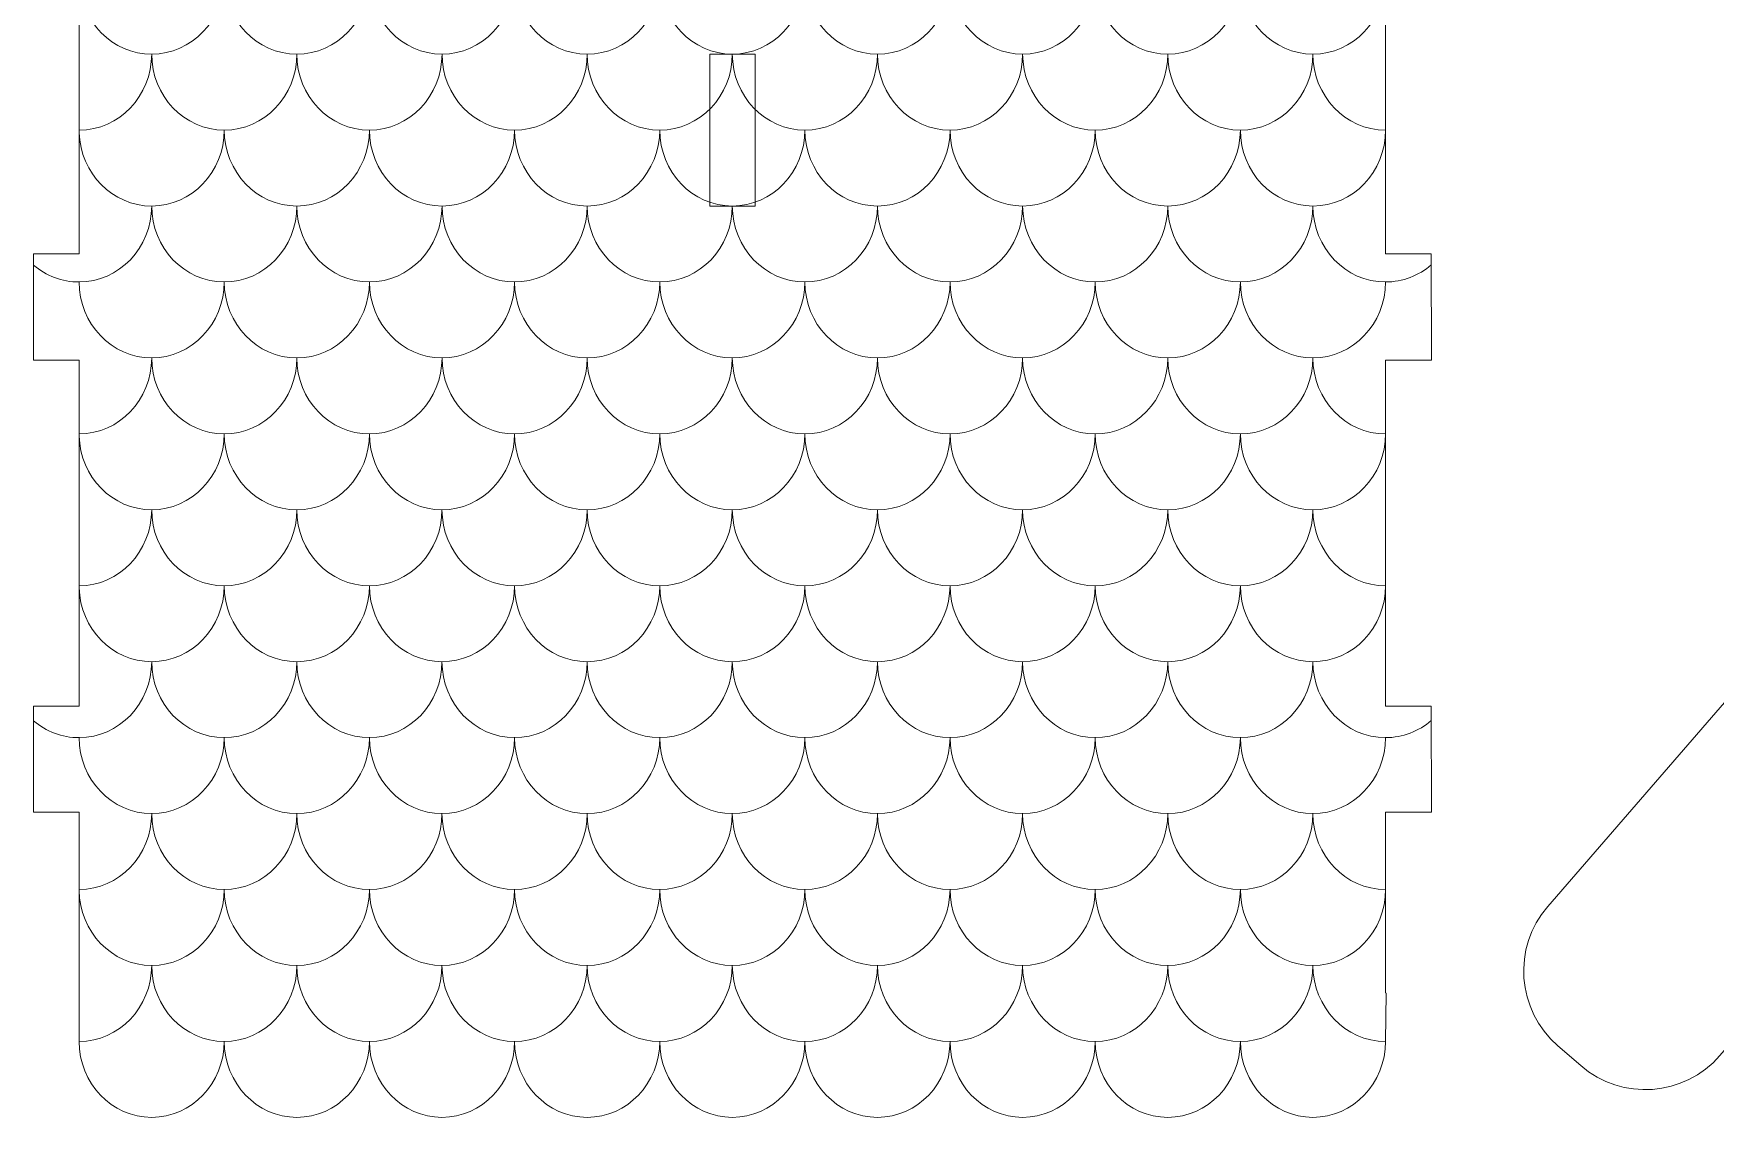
# Model space of a CAD drawing. Header units: millimetres. Extents: x 152 to 711, y -359 to 72.
# Drawn here: x 152.2 to 262.9, y -63.4 to 7.9 of the extents above; entities that cross this region are included whole.
import ezdxf

# ---------------------------------------------------------------- set-up
doc = ezdxf.new("R2010")
doc.units = ezdxf.units.MM
doc.header["$MEASUREMENT"] = 0
doc.layers.add('layer 1', color=7, linetype='Continuous')

msp = doc.modelspace()

# ---------------------------------------------------------------- linework, layer by layer
at = {"layer": 'layer 1', "color": 250, "lineweight": 20}
for points, knots in [([(341.9623, 54.5174), (341.9623, 54.5174), (339.7864, 52.0042), (339.7864, 52.0042), (339.7864, 52.0042), (339.7864, 52.0042), (337.6104, 54.5175), (337.6104, 54.5175), (337.6104, 54.5175), (337.2659, 55.1226), (336.8834, 55.701), (336.4678, 56.246), (336.4678, 56.246), (336.1497, 56.6633), (335.8528, 57.0861), (335.4569, 57.4825), (335.4569, 57.4825), (334.9662, 57.9737), (334.6144, 58.2082), (334.3272, 58.7066), (334.3272, 58.7066), (335.5585, 58.7201), (336.4356, 58.029), (337.3859, 57.6793), (337.3859, 57.6793), (336.7781, 59.5177), (334.7922, 61.5908), (333.3098, 62.6906), (333.3098, 62.6906), (332.4068, 63.3605), (331.6926, 63.8767), (330.7303, 64.5038), (330.7303, 64.5038), (329.8519, 65.076), (328.6418, 65.6205), (327.9085, 66.1741), (327.9085, 66.1741), (328.9759, 66.4073), (329.6535, 66.2425), (330.6603, 66.2208), (330.6603, 66.2208), (329.1253, 68.2167), (324.2448, 69.6007), (321.103, 69.4392), (321.103, 69.4392), (320.3542, 69.4006), (319.6243, 69.3359), (318.8842, 69.2147), (318.8842, 69.2147), (318.1842, 69.1), (317.604, 68.8495), (316.9735, 68.7963), (316.9735, 68.7963), (316.1024, 69.9047), (314.2183, 71.4159), (312.893, 71.806), (312.893, 71.806), (313.0811, 71.1296), (313.3783, 70.4198), (313.3388, 69.6812), (313.3388, 69.6812), (313.1526, 70.0541), (312.4161, 70.494), (311.8223, 70.7183), (311.8223, 70.7183), (312.0737, 69.5173), (312.6112, 66.5461), (311.8692, 65.3825), (311.8692, 65.3825), (309.677, 61.9449), (309.0717, 57.3988), (308.5391, 56.3719), (308.5391, 56.3719), (307.959, 55.2537), (306.7461, 53.4939), (307.997, 51.5011), (307.997, 51.5011), (308.4803, 50.7311), (309.9267, 50.2254), (311.103, 50.4399), (311.103, 50.4399), (313.0217, 50.7897), (312.237, 52.5978), (313.2941, 53.106), (313.2941, 53.106), (313.2941, 53.106), (314.6256, 53.6574), (314.6256, 53.6574), (314.6256, 53.6574), (316.6715, 54.8075), (317.4371, 56.7024), (318.3299, 57.4193), (318.3299, 57.4193), (319.9219, 56.762), (321.9028, 54.5284), (323.2267, 52.1084), (323.2267, 52.1084), (325.491, 47.9696), (323.4413, 47.9666), (326.8897, 43.9837), (326.8897, 43.9837), (326.8897, 43.9837), (329.8661, 40.5461), (329.8661, 40.5461), (329.8661, 40.5461), (329.8661, 40.5461), (251.8785, -49.5306), (251.8785, -49.5306), (251.8785, -49.5306), (249.5352, -52.2372), (249.8314, -56.356), (252.538, -58.6993), (252.538, -58.6993), (252.538, -58.6993), (254.0501, -60.0084), (254.0501, -60.0084), (254.0501, -60.0084), (256.7567, -62.3517), (260.8755, -62.0555), (263.2188, -59.3489), (263.2188, -59.3489), (263.2188, -59.3489), (339.7864, 29.0879), (339.7864, 29.0879), (339.7864, 29.0879), (339.7864, 29.0879), (416.354, -59.3488), (416.354, -59.3488), (416.354, -59.3488), (418.6973, -62.0554), (422.8161, -62.3517), (425.5227, -60.0083), (425.5227, -60.0083), (425.5227, -60.0083), (427.0348, -58.6992), (427.0348, -58.6992), (427.0348, -58.6992), (429.7414, -56.3559), (430.0376, -52.2371), (427.6943, -49.5305), (427.6943, -49.5305), (427.6943, -49.5305), (349.7068, 40.5461), (349.7068, 40.5461), (349.7068, 40.5461), (349.7068, 40.5461), (352.683, 43.9836), (352.683, 43.9836), (352.683, 43.9836), (356.1314, 47.9665), (354.0817, 47.9695), (356.346, 52.1083), (356.346, 52.1083), (357.6699, 54.5283), (359.6508, 56.7619), (361.2428, 57.4192), (361.2428, 57.4192), (362.1356, 56.7023), (362.9012, 54.8074), (364.9471, 53.6573), (364.9471, 53.6573), (364.9471, 53.6573), (366.2786, 53.1059), (366.2786, 53.1059), (366.2786, 53.1059), (367.3357, 52.5977), (366.551, 50.7896), (368.4697, 50.4398), (368.4697, 50.4398), (369.646, 50.2253), (371.0924, 50.731), (371.5757, 51.501), (371.5757, 51.501), (372.8266, 53.4938), (371.6137, 55.2536), (371.0336, 56.3718), (371.0336, 56.3718), (370.501, 57.3987), (369.8957, 61.9448), (367.7035, 65.3824), (367.7035, 65.3824), (366.9615, 66.546), (367.499, 69.5172), (367.7504, 70.7182), (367.7504, 70.7182), (367.1566, 70.4939), (366.4201, 70.054), (366.2339, 69.6811), (366.2339, 69.6811), (366.1944, 70.4197), (366.4916, 71.1295), (366.6797, 71.8059), (366.6797, 71.8059), (365.3544, 71.4158), (363.4703, 69.9046), (362.5992, 68.7962), (362.5992, 68.7962), (361.9687, 68.8494), (361.3885, 69.0999), (360.6885, 69.2146), (360.6885, 69.2146), (359.9484, 69.3358), (359.2185, 69.4005), (358.4697, 69.4391), (358.4697, 69.4391), (355.3279, 69.6006), (350.4474, 68.2166), (348.9124, 66.2207), (348.9124, 66.2207), (349.9192, 66.2424), (350.5968, 66.4072), (351.6642, 66.174), (351.6642, 66.174), (350.9309, 65.6204), (349.7208, 65.0759), (348.8424, 64.5037), (348.8424, 64.5037), (347.8801, 63.8766), (347.1659, 63.3604), (346.2629, 62.6905), (346.2629, 62.6905), (344.7805, 61.5907), (342.7946, 59.5176), (342.1868, 57.6792), (342.1868, 57.6792), (343.1371, 58.0289), (344.0142, 58.72), (345.2455, 58.7065), (345.2455, 58.7065), (344.9583, 58.2081), (344.6065, 57.9736), (344.1158, 57.4824), (344.1158, 57.4824), (343.7199, 57.086), (343.423, 56.6632), (343.1049, 56.2459), (343.1049, 56.2459), (342.6893, 55.7009), (342.3068, 55.1225), (341.9623, 54.5174)], [0, 0, 0, 0, 0.01639344, 0.01639344, 0.01639344, 0.01639344, 0.03278689, 0.03278689, 0.03278689, 0.03278689, 0.04918033, 0.04918033, 0.04918033, 0.04918033, 0.06557377, 0.06557377, 0.06557377, 0.06557377, 0.08196721, 0.08196721, 0.08196721, 0.08196721, 0.09836066, 0.09836066, 0.09836066, 0.09836066, 0.1147541, 0.1147541, 0.1147541, 0.1147541, 0.13114754, 0.13114754, 0.13114754, 0.13114754, 0.14754098, 0.14754098, 0.14754098, 0.14754098, 0.16393443, 0.16393443, 0.16393443, 0.16393443, 0.18032787, 0.18032787, 0.18032787, 0.18032787, 0.19672131, 0.19672131, 0.19672131, 0.19672131, 0.21311475, 0.21311475, 0.21311475, 0.21311475, 0.2295082, 0.2295082, 0.2295082, 0.2295082, 0.24590164, 0.24590164, 0.24590164, 0.24590164, 0.26229508, 0.26229508, 0.26229508, 0.26229508, 0.27868852, 0.27868852, 0.27868852, 0.27868852, 0.29508197, 0.29508197, 0.29508197, 0.29508197, 0.31147541, 0.31147541, 0.31147541, 0.31147541, 0.32786885, 0.32786885, 0.32786885, 0.32786885, 0.3442623, 0.3442623, 0.3442623, 0.3442623, 0.36065574, 0.36065574, 0.36065574, 0.36065574, 0.37704918, 0.37704918, 0.37704918, 0.37704918, 0.39344262, 0.39344262, 0.39344262, 0.39344262, 0.40983607, 0.40983607, 0.40983607, 0.40983607, 0.42622951, 0.42622951, 0.42622951, 0.42622951, 0.44262295, 0.44262295, 0.44262295, 0.44262295, 0.45901639, 0.45901639, 0.45901639, 0.45901639, 0.47540984, 0.47540984, 0.47540984, 0.47540984, 0.49180328, 0.49180328, 0.49180328, 0.49180328, 0.50819672, 0.50819672, 0.50819672, 0.50819672, 0.52459016, 0.52459016, 0.52459016, 0.52459016, 0.54098361, 0.54098361, 0.54098361, 0.54098361, 0.55737705, 0.55737705, 0.55737705, 0.55737705, 0.57377049, 0.57377049, 0.57377049, 0.57377049, 0.59016393, 0.59016393, 0.59016393, 0.59016393, 0.60655738, 0.60655738, 0.60655738, 0.60655738, 0.62295082, 0.62295082, 0.62295082, 0.62295082, 0.63934426, 0.63934426, 0.63934426, 0.63934426, 0.6557377, 0.6557377, 0.6557377, 0.6557377, 0.67213115, 0.67213115, 0.67213115, 0.67213115, 0.68852459, 0.68852459, 0.68852459, 0.68852459, 0.70491803, 0.70491803, 0.70491803, 0.70491803, 0.72131148, 0.72131148, 0.72131148, 0.72131148, 0.73770492, 0.73770492, 0.73770492, 0.73770492, 0.75409836, 0.75409836, 0.75409836, 0.75409836, 0.7704918, 0.7704918, 0.7704918, 0.7704918, 0.78688525, 0.78688525, 0.78688525, 0.78688525, 0.80327869, 0.80327869, 0.80327869, 0.80327869, 0.81967213, 0.81967213, 0.81967213, 0.81967213, 0.83606557, 0.83606557, 0.83606557, 0.83606557, 0.85245902, 0.85245902, 0.85245902, 0.85245902, 0.86885246, 0.86885246, 0.86885246, 0.86885246, 0.8852459, 0.8852459, 0.8852459, 0.8852459, 0.90163934, 0.90163934, 0.90163934, 0.90163934, 0.91803279, 0.91803279, 0.91803279, 0.91803279, 0.93442623, 0.93442623, 0.93442623, 0.93442623, 0.95081967, 0.95081967, 0.95081967, 0.95081967, 0.96721311, 0.96721311, 0.96721311, 0.96721311, 1, 1, 1, 1]), ([(241.2101, 66.5836), (241.2101, 66.5836), (155.2187, 66.5837), (155.2187, 66.5837), (155.2187, 66.5837), (155.2187, 66.5837), (155.2178, 52.8841), (155.2178, 52.8841), (155.2178, 52.8841), (155.2178, 52.8841), (152.2175, 52.8841), (152.2175, 52.8841), (152.2175, 52.8841), (152.2175, 52.8841), (152.218, 45.8841), (152.218, 45.8841), (152.218, 45.8841), (152.218, 45.8841), (155.2173, 45.8841), (155.2173, 45.8841), (155.2173, 45.8841), (155.2173, 45.8841), (155.2158, 22.4096), (155.2158, 22.4096), (155.2158, 22.4096), (155.2158, 22.4096), (152.2175, 22.4096), (152.2175, 22.4096), (152.2175, 22.4096), (152.2175, 22.4096), (152.218, 15.4095), (152.218, 15.4095), (152.218, 15.4095), (152.218, 15.4095), (155.2153, 15.4095), (155.2153, 15.4095), (155.2153, 15.4095), (155.2153, 15.4095), (155.2139, -6.567), (155.2139, -6.567), (155.2139, -6.567), (155.2139, -6.567), (152.2175, -6.567), (152.2175, -6.567), (152.2175, -6.567), (152.2175, -6.567), (152.2175, -13.5671), (152.2175, -13.5671), (152.2175, -13.5671), (152.2175, -13.5671), (155.2134, -13.5671), (155.2134, -13.5671), (155.2134, -13.5671), (155.2134, -13.5671), (155.2119, -36.333), (155.2119, -36.333), (155.2119, -36.333), (155.2119, -36.333), (152.2175, -36.333), (152.2175, -36.333), (152.2175, -36.333), (152.2175, -36.333), (152.2175, -43.333), (152.2175, -43.333), (152.2175, -43.333), (152.2175, -43.333), (155.2114, -43.333), (155.2114, -43.333), (155.2114, -43.333), (155.2114, -43.333), (155.2105, -53.4164), (155.2105, -53.4164), (155.2105, -53.4164), (155.2105, -53.4164), (155.2101, -53.4164), (155.2101, -53.4164), (155.2101, -53.4164), (155.2101, -53.4164), (155.2101, -58.4164), (155.2101, -58.4164), (155.2101, -58.4164), (155.2101, -61.1703), (157.3562, -63.4164), (159.9875, -63.4164), (159.9875, -63.4164), (162.6186, -63.4164), (164.7647, -61.1703), (164.7647, -58.4164), (164.7647, -58.4164), (164.7647, -61.1703), (166.9108, -63.4164), (169.542, -63.4164), (169.542, -63.4164), (172.1732, -63.4164), (174.3193, -61.1703), (174.3193, -58.4164), (174.3193, -58.4164), (174.3193, -61.1703), (176.4654, -63.4164), (179.0966, -63.4164), (179.0966, -63.4164), (181.7279, -63.4164), (183.8739, -61.1703), (183.8739, -58.4164), (183.8739, -58.4164), (183.8739, -61.1703), (186.0199, -63.4164), (188.6512, -63.4164), (188.6512, -63.4164), (191.2825, -63.4164), (193.4284, -61.1703), (193.4284, -58.4164), (193.4284, -58.4164), (193.4284, -61.1703), (195.5746, -63.4164), (198.2058, -63.4164), (198.2058, -63.4164), (200.837, -63.4164), (202.9832, -61.1703), (202.9832, -58.4164), (202.9832, -58.4164), (202.9832, -61.1703), (205.1291, -63.4164), (207.7604, -63.4164), (207.7604, -63.4164), (210.3917, -63.4164), (212.5377, -61.1703), (212.5377, -58.4164), (212.5377, -58.4164), (212.5377, -61.1703), (214.6837, -63.4164), (217.315, -63.4164), (217.315, -63.4164), (219.9462, -63.4164), (222.0923, -61.1703), (222.0923, -58.4164), (222.0923, -58.4164), (222.0923, -61.1703), (224.2384, -63.4164), (226.8696, -63.4164), (226.8696, -63.4164), (229.5008, -63.4164), (231.6469, -61.1703), (231.6469, -58.4164), (231.6469, -58.4164), (231.6469, -61.1703), (233.793, -63.4164), (236.4241, -63.4164), (236.4241, -63.4164), (239.0554, -63.4164), (241.2015, -61.1703), (241.2015, -58.4164), (241.2015, -58.4164), (241.2015, -58.4164), (241.2348, -55.2279), (241.2348, -55.2279), (241.2348, -55.2279), (241.2348, -55.2279), (241.2018, -55.2272), (241.2018, -55.2272), (241.2018, -55.2272), (241.2018, -55.2272), (241.2028, -43.333), (241.2028, -43.333), (241.2028, -43.333), (241.2028, -43.333), (244.2187, -43.333), (244.2187, -43.333), (244.2187, -43.333), (244.2187, -43.333), (244.2183, -36.333), (244.2183, -36.333), (244.2183, -36.333), (244.2183, -36.333), (241.2033, -36.333), (241.2033, -36.333), (241.2033, -36.333), (241.2033, -36.333), (241.2048, -13.5671), (241.2048, -13.5671), (241.2048, -13.5671), (241.2048, -13.5671), (244.2187, -13.5671), (244.2187, -13.5671), (244.2187, -13.5671), (244.2187, -13.5671), (244.2183, -6.5671), (244.2183, -6.5671), (244.2183, -6.5671), (244.2183, -6.5671), (241.2053, -6.5671), (241.2053, -6.5671), (241.2053, -6.5671), (241.2053, -6.5671), (241.2067, 15.4095), (241.2067, 15.4095), (241.2067, 15.4095), (241.2067, 15.4095), (244.2187, 15.4095), (244.2187, 15.4095), (244.2187, 15.4095), (244.2187, 15.4095), (244.2187, 22.4096), (244.2187, 22.4096), (244.2187, 22.4096), (244.2187, 22.4096), (241.2072, 22.4096), (241.2072, 22.4096), (241.2072, 22.4096), (241.2072, 22.4096), (241.2087, 45.884), (241.2087, 45.884), (241.2087, 45.884), (241.2087, 45.884), (244.2187, 45.884), (244.2187, 45.884), (244.2187, 45.884), (244.2187, 45.884), (244.2187, 52.8841), (244.2187, 52.8841), (244.2187, 52.8841), (244.2187, 52.8841), (241.2092, 52.8841), (241.2092, 52.8841), (241.2092, 52.8841), (241.2092, 52.8841), (241.2101, 66.5836), (241.2101, 66.5836)], [0, 0, 0, 0, 0.01724138, 0.01724138, 0.01724138, 0.01724138, 0.03448276, 0.03448276, 0.03448276, 0.03448276, 0.05172414, 0.05172414, 0.05172414, 0.05172414, 0.06896552, 0.06896552, 0.06896552, 0.06896552, 0.0862069, 0.0862069, 0.0862069, 0.0862069, 0.10344828, 0.10344828, 0.10344828, 0.10344828, 0.12068966, 0.12068966, 0.12068966, 0.12068966, 0.13793103, 0.13793103, 0.13793103, 0.13793103, 0.15517241, 0.15517241, 0.15517241, 0.15517241, 0.17241379, 0.17241379, 0.17241379, 0.17241379, 0.18965517, 0.18965517, 0.18965517, 0.18965517, 0.20689655, 0.20689655, 0.20689655, 0.20689655, 0.22413793, 0.22413793, 0.22413793, 0.22413793, 0.24137931, 0.24137931, 0.24137931, 0.24137931, 0.25862069, 0.25862069, 0.25862069, 0.25862069, 0.27586207, 0.27586207, 0.27586207, 0.27586207, 0.29310345, 0.29310345, 0.29310345, 0.29310345, 0.31034483, 0.31034483, 0.31034483, 0.31034483, 0.32758621, 0.32758621, 0.32758621, 0.32758621, 0.34482759, 0.34482759, 0.34482759, 0.34482759, 0.36206897, 0.36206897, 0.36206897, 0.36206897, 0.37931034, 0.37931034, 0.37931034, 0.37931034, 0.39655172, 0.39655172, 0.39655172, 0.39655172, 0.4137931, 0.4137931, 0.4137931, 0.4137931, 0.43103448, 0.43103448, 0.43103448, 0.43103448, 0.44827586, 0.44827586, 0.44827586, 0.44827586, 0.46551724, 0.46551724, 0.46551724, 0.46551724, 0.48275862, 0.48275862, 0.48275862, 0.48275862, 0.5, 0.5, 0.5, 0.5, 0.51724138, 0.51724138, 0.51724138, 0.51724138, 0.53448276, 0.53448276, 0.53448276, 0.53448276, 0.55172414, 0.55172414, 0.55172414, 0.55172414, 0.56896552, 0.56896552, 0.56896552, 0.56896552, 0.5862069, 0.5862069, 0.5862069, 0.5862069, 0.60344828, 0.60344828, 0.60344828, 0.60344828, 0.62068966, 0.62068966, 0.62068966, 0.62068966, 0.63793103, 0.63793103, 0.63793103, 0.63793103, 0.65517241, 0.65517241, 0.65517241, 0.65517241, 0.67241379, 0.67241379, 0.67241379, 0.67241379, 0.68965517, 0.68965517, 0.68965517, 0.68965517, 0.70689655, 0.70689655, 0.70689655, 0.70689655, 0.72413793, 0.72413793, 0.72413793, 0.72413793, 0.74137931, 0.74137931, 0.74137931, 0.74137931, 0.75862069, 0.75862069, 0.75862069, 0.75862069, 0.77586207, 0.77586207, 0.77586207, 0.77586207, 0.79310345, 0.79310345, 0.79310345, 0.79310345, 0.81034483, 0.81034483, 0.81034483, 0.81034483, 0.82758621, 0.82758621, 0.82758621, 0.82758621, 0.84482759, 0.84482759, 0.84482759, 0.84482759, 0.86206897, 0.86206897, 0.86206897, 0.86206897, 0.87931034, 0.87931034, 0.87931034, 0.87931034, 0.89655172, 0.89655172, 0.89655172, 0.89655172, 0.9137931, 0.9137931, 0.9137931, 0.9137931, 0.93103448, 0.93103448, 0.93103448, 0.93103448, 0.94827586, 0.94827586, 0.94827586, 0.94827586, 0.96551724, 0.96551724, 0.96551724, 0.96551724, 1, 1, 1, 1]), ([(196.7181, 6.5836), (196.7181, 6.5836), (199.7181, 6.5836), (199.7181, 6.5836), (199.7181, 6.5836), (199.7181, 6.5836), (199.7181, -3.4164), (199.7181, -3.4164), (199.7181, -3.4164), (199.7181, -3.4164), (196.7181, -3.4164), (196.7181, -3.4164), (196.7181, -3.4164), (196.7181, -3.4164), (196.7181, 6.5836), (196.7181, 6.5836)], [0, 0, 0, 0, 0.2, 0.2, 0.2, 0.2, 0.4, 0.4, 0.4, 0.4, 0.6, 0.6, 0.6, 0.6, 1, 1, 1, 1])]:
    msp.add_open_spline(points, degree=3, knots=knots, dxfattribs=at)
at = {"layer": 'layer 1', "color": 242, "lineweight": 20}
for points in [[(164.7661, 11.5836), (164.7661, 8.8297), (162.62, 6.5836), (159.9887, 6.5836), (159.9887, 6.5836), (157.4161, 6.5836), (155.3075, 8.731), (155.215, 11.4008)], [(174.3207, 11.5836), (174.3207, 8.8297), (172.1746, 6.5836), (169.5433, 6.5836), (169.5433, 6.5836), (166.9122, 6.5836), (164.7661, 8.8297), (164.7661, 11.5836)], [(183.8753, 11.5836), (183.8753, 8.8297), (181.7292, 6.5836), (179.0979, 6.5836), (179.0979, 6.5836), (176.4668, 6.5836), (174.3207, 8.8297), (174.3207, 11.5836)], [(193.4299, 11.5836), (193.4299, 8.8297), (191.2838, 6.5836), (188.6525, 6.5836), (188.6525, 6.5836), (186.0214, 6.5836), (183.8753, 8.8297), (183.8753, 11.5836)], [(202.9845, 11.5836), (202.9845, 8.8297), (200.8384, 6.5836), (198.2071, 6.5836), (198.2071, 6.5836), (195.576, 6.5836), (193.4299, 8.8297), (193.4299, 11.5836)], [(212.5391, 11.5836), (212.5391, 8.8297), (210.393, 6.5836), (207.7617, 6.5836), (207.7617, 6.5836), (205.1306, 6.5836), (202.9845, 8.8297), (202.9845, 11.5836)], [(222.0937, 11.5836), (222.0937, 8.8297), (219.9476, 6.5836), (217.3163, 6.5836), (217.3163, 6.5836), (214.6852, 6.5836), (212.5391, 8.8297), (212.5391, 11.5836)], [(231.6483, 11.5836), (231.6483, 8.8297), (229.5022, 6.5836), (226.8709, 6.5836), (226.8709, 6.5836), (224.2398, 6.5836), (222.0937, 8.8297), (222.0937, 11.5836)], [(241.2029, 11.5836), (241.2029, 8.8297), (239.0568, 6.5836), (236.4255, 6.5836), (236.4255, 6.5836), (233.7944, 6.5836), (231.6483, 8.8297), (231.6483, 11.5836)], [(169.5433, 6.5836), (169.5433, 3.8297), (167.3972, 1.5836), (164.7659, 1.5836), (164.7659, 1.5836), (162.1348, 1.5836), (159.9887, 3.8297), (159.9887, 6.5836)], [(179.0979, 6.5836), (179.0979, 3.8297), (176.9518, 1.5836), (174.3205, 1.5836), (174.3205, 1.5836), (171.6894, 1.5836), (169.5433, 3.8297), (169.5433, 6.5836)], [(188.6525, 6.5836), (188.6525, 3.8297), (186.5064, 1.5836), (183.8751, 1.5836), (183.8751, 1.5836), (181.244, 1.5836), (179.0979, 3.8297), (179.0979, 6.5836)], [(198.2071, 6.5836), (198.2071, 3.8297), (196.061, 1.5836), (193.4297, 1.5836), (193.4297, 1.5836), (190.7986, 1.5836), (188.6525, 3.8297), (188.6525, 6.5836)], [(207.7617, 6.5836), (207.7617, 3.8297), (205.6156, 1.5836), (202.9843, 1.5836), (202.9843, 1.5836), (200.3532, 1.5836), (198.2071, 3.8297), (198.2071, 6.5836)], [(217.3163, 6.5836), (217.3163, 3.8297), (215.1702, 1.5836), (212.5389, 1.5836), (212.5389, 1.5836), (209.9078, 1.5836), (207.7617, 3.8297), (207.7617, 6.5836)], [(226.8709, 6.5836), (226.8709, 3.8297), (224.7248, 1.5836), (222.0935, 1.5836), (222.0935, 1.5836), (219.4624, 1.5836), (217.3163, 3.8297), (217.3163, 6.5836)], [(236.4255, 6.5836), (236.4255, 3.8297), (234.2794, 1.5836), (231.6481, 1.5836), (231.6481, 1.5836), (229.017, 1.5836), (226.8709, 3.8297), (226.8709, 6.5836)], [(241.2058, 1.5836), (241.2058, 1.5836), (241.2027, 1.5836), (241.2027, 1.5836), (241.2027, 1.5836), (238.5716, 1.5836), (236.4255, 3.8297), (236.4255, 6.5836)], [(164.7659, 1.5836), (164.7659, -1.1703), (162.6198, -3.4164), (159.9885, -3.4164), (159.9885, -3.4164), (157.412, -3.4164), (155.3009, -1.2624), (155.2144, 1.413)], [(174.3205, 1.5836), (174.3205, -1.1703), (172.1744, -3.4164), (169.5431, -3.4164), (169.5431, -3.4164), (166.912, -3.4164), (164.7659, -1.1703), (164.7659, 1.5836)], [(183.8751, 1.5836), (183.8751, -1.1703), (181.729, -3.4164), (179.0977, -3.4164), (179.0977, -3.4164), (176.4666, -3.4164), (174.3205, -1.1703), (174.3205, 1.5836)], [(193.4297, 1.5836), (193.4297, -1.1703), (191.2836, -3.4164), (188.6523, -3.4164), (188.6523, -3.4164), (186.0212, -3.4164), (183.8751, -1.1703), (183.8751, 1.5836)], [(202.9843, 1.5836), (202.9843, -1.1703), (200.8382, -3.4164), (198.2069, -3.4164), (198.2069, -3.4164), (195.5758, -3.4164), (193.4297, -1.1703), (193.4297, 1.5836)], [(212.5389, 1.5836), (212.5389, -1.1703), (210.3928, -3.4164), (207.7615, -3.4164), (207.7615, -3.4164), (205.1304, -3.4164), (202.9843, -1.1703), (202.9843, 1.5836)], [(222.0935, 1.5836), (222.0935, -1.1703), (219.9474, -3.4164), (217.3161, -3.4164), (217.3161, -3.4164), (214.685, -3.4164), (212.5389, -1.1703), (212.5389, 1.5836)], [(231.6481, 1.5836), (231.6481, -1.1703), (229.502, -3.4164), (226.8707, -3.4164), (226.8707, -3.4164), (224.2396, -3.4164), (222.0935, -1.1703), (222.0935, 1.5836)], [(241.2027, 1.5836), (241.2027, -1.1703), (239.0566, -3.4164), (236.4253, -3.4164), (236.4253, -3.4164), (233.7942, -3.4164), (231.6481, -1.1703), (231.6481, 1.5836)], [(159.9885, -3.4164), (159.9885, -6.1703), (157.8424, -8.4164), (155.2111, -8.4164), (155.2111, -8.4164), (154.0794, -8.4164), (153.0375, -8.0005), (152.2175, -7.3077)], [(169.5431, -3.4164), (169.5431, -6.1703), (167.397, -8.4164), (164.7657, -8.4164), (164.7657, -8.4164), (162.1346, -8.4164), (159.9885, -6.1703), (159.9885, -3.4164)], [(179.0977, -3.4164), (179.0977, -6.1703), (176.9516, -8.4164), (174.3203, -8.4164), (174.3203, -8.4164), (171.6892, -8.4164), (169.5431, -6.1703), (169.5431, -3.4164)], [(188.6523, -3.4164), (188.6523, -6.1703), (186.5062, -8.4164), (183.8749, -8.4164), (183.8749, -8.4164), (181.2438, -8.4164), (179.0977, -6.1703), (179.0977, -3.4164)], [(198.2069, -3.4164), (198.2069, -6.1703), (196.0608, -8.4164), (193.4295, -8.4164), (193.4295, -8.4164), (190.7984, -8.4164), (188.6523, -6.1703), (188.6523, -3.4164)], [(207.7615, -3.4164), (207.7615, -6.1703), (205.6154, -8.4164), (202.9841, -8.4164), (202.9841, -8.4164), (200.353, -8.4164), (198.2069, -6.1703), (198.2069, -3.4164)], [(217.3161, -3.4164), (217.3161, -6.1703), (215.17, -8.4164), (212.5387, -8.4164), (212.5387, -8.4164), (209.9076, -8.4164), (207.7615, -6.1703), (207.7615, -3.4164)], [(226.8707, -3.4164), (226.8707, -6.1703), (224.7246, -8.4164), (222.0933, -8.4164), (222.0933, -8.4164), (219.4622, -8.4164), (217.3161, -6.1703), (217.3161, -3.4164)], [(236.4253, -3.4164), (236.4253, -6.1703), (234.2792, -8.4164), (231.6479, -8.4164), (231.6479, -8.4164), (229.0168, -8.4164), (226.8707, -6.1703), (226.8707, -3.4164)], [(244.2183, -7.2891), (243.3949, -7.9931), (242.3445, -8.4164), (241.2025, -8.4164), (241.2025, -8.4164), (238.5714, -8.4164), (236.4253, -6.1703), (236.4253, -3.4164)], [(164.7657, -8.4164), (164.7657, -11.1703), (162.6196, -13.4164), (159.9883, -13.4164), (159.9883, -13.4164), (157.3572, -13.4164), (155.2111, -11.1703), (155.2111, -8.4164)], [(174.3203, -8.4164), (174.3203, -11.1703), (172.1742, -13.4164), (169.5429, -13.4164), (169.5429, -13.4164), (166.9118, -13.4164), (164.7657, -11.1703), (164.7657, -8.4164)], [(183.8749, -8.4164), (183.8749, -11.1703), (181.7288, -13.4164), (179.0975, -13.4164), (179.0975, -13.4164), (176.4664, -13.4164), (174.3203, -11.1703), (174.3203, -8.4164)], [(193.4295, -8.4164), (193.4295, -11.1703), (191.2834, -13.4164), (188.6521, -13.4164), (188.6521, -13.4164), (186.021, -13.4164), (183.8749, -11.1703), (183.8749, -8.4164)], [(202.9841, -8.4164), (202.9841, -11.1703), (200.838, -13.4164), (198.2067, -13.4164), (198.2067, -13.4164), (195.5756, -13.4164), (193.4295, -11.1703), (193.4295, -8.4164)], [(212.5387, -8.4164), (212.5387, -11.1703), (210.3926, -13.4164), (207.7613, -13.4164), (207.7613, -13.4164), (205.1302, -13.4164), (202.9841, -11.1703), (202.9841, -8.4164)], [(222.0933, -8.4164), (222.0933, -11.1703), (219.9472, -13.4164), (217.3159, -13.4164), (217.3159, -13.4164), (214.6848, -13.4164), (212.5387, -11.1703), (212.5387, -8.4164)], [(231.6479, -8.4164), (231.6479, -11.1703), (229.5018, -13.4164), (226.8705, -13.4164), (226.8705, -13.4164), (224.2394, -13.4164), (222.0933, -11.1703), (222.0933, -8.4164)], [(241.2025, -8.4164), (241.2025, -11.1703), (239.0564, -13.4164), (236.4251, -13.4164), (236.4251, -13.4164), (233.794, -13.4164), (231.6479, -11.1703), (231.6479, -8.4164)], [(169.5429, -13.4164), (169.5429, -16.1703), (167.3968, -18.4164), (164.7655, -18.4164), (164.7655, -18.4164), (162.1344, -18.4164), (159.9883, -16.1703), (159.9883, -13.4164)], [(179.0975, -13.4164), (179.0975, -16.1703), (176.9514, -18.4164), (174.3201, -18.4164), (174.3201, -18.4164), (171.689, -18.4164), (169.5429, -16.1703), (169.5429, -13.4164)], [(188.6521, -13.4164), (188.6521, -16.1703), (186.506, -18.4164), (183.8747, -18.4164), (183.8747, -18.4164), (181.2436, -18.4164), (179.0975, -16.1703), (179.0975, -13.4164)], [(198.2067, -13.4164), (198.2067, -16.1703), (196.0606, -18.4164), (193.4293, -18.4164), (193.4293, -18.4164), (190.7982, -18.4164), (188.6521, -16.1703), (188.6521, -13.4164)], [(207.7613, -13.4164), (207.7613, -16.1703), (205.6152, -18.4164), (202.9839, -18.4164), (202.9839, -18.4164), (200.3528, -18.4164), (198.2067, -16.1703), (198.2067, -13.4164)], [(217.3159, -13.4164), (217.3159, -16.1703), (215.1698, -18.4164), (212.5385, -18.4164), (212.5385, -18.4164), (209.9074, -18.4164), (207.7613, -16.1703), (207.7613, -13.4164)], [(226.8705, -13.4164), (226.8705, -16.1703), (224.7244, -18.4164), (222.0931, -18.4164), (222.0931, -18.4164), (219.462, -18.4164), (217.3159, -16.1703), (217.3159, -13.4164)], [(236.4251, -13.4164), (236.4251, -16.1703), (234.279, -18.4164), (231.6477, -18.4164), (231.6477, -18.4164), (229.0166, -18.4164), (226.8705, -16.1703), (226.8705, -13.4164)], [(241.2045, -18.4164), (241.2045, -18.4164), (241.2023, -18.4164), (241.2023, -18.4164), (241.2023, -18.4164), (238.5712, -18.4164), (236.4251, -16.1703), (236.4251, -13.4164)], [(164.7655, -18.4164), (164.7655, -21.1703), (162.6194, -23.4164), (159.9881, -23.4164), (159.9881, -23.4164), (157.4032, -23.4164), (155.2866, -21.2485), (155.2131, -18.561)], [(174.3201, -18.4164), (174.3201, -21.1703), (172.174, -23.4164), (169.5427, -23.4164), (169.5427, -23.4164), (166.9116, -23.4164), (164.7655, -21.1703), (164.7655, -18.4164)], [(183.8747, -18.4164), (183.8747, -21.1703), (181.7286, -23.4164), (179.0973, -23.4164), (179.0973, -23.4164), (176.4662, -23.4164), (174.3201, -21.1703), (174.3201, -18.4164)], [(193.4293, -18.4164), (193.4293, -21.1703), (191.2832, -23.4164), (188.6519, -23.4164), (188.6519, -23.4164), (186.0208, -23.4164), (183.8747, -21.1703), (183.8747, -18.4164)], [(202.9839, -18.4164), (202.9839, -21.1703), (200.8378, -23.4164), (198.2065, -23.4164), (198.2065, -23.4164), (195.5754, -23.4164), (193.4293, -21.1703), (193.4293, -18.4164)], [(212.5385, -18.4164), (212.5385, -21.1703), (210.3924, -23.4164), (207.7611, -23.4164), (207.7611, -23.4164), (205.13, -23.4164), (202.9839, -21.1703), (202.9839, -18.4164)], [(222.0931, -18.4164), (222.0931, -21.1703), (219.947, -23.4164), (217.3157, -23.4164), (217.3157, -23.4164), (214.6846, -23.4164), (212.5385, -21.1703), (212.5385, -18.4164)], [(231.6477, -18.4164), (231.6477, -21.1703), (229.5016, -23.4164), (226.8703, -23.4164), (226.8703, -23.4164), (224.2392, -23.4164), (222.0931, -21.1703), (222.0931, -18.4164)], [(241.2023, -18.4164), (241.2023, -21.1703), (239.0562, -23.4164), (236.4249, -23.4164), (236.4249, -23.4164), (233.7938, -23.4164), (231.6477, -21.1703), (231.6477, -18.4164)], [(169.5427, -23.4164), (169.5427, -26.1703), (167.3966, -28.4164), (164.7653, -28.4164), (164.7653, -28.4164), (162.1342, -28.4164), (159.9881, -26.1703), (159.9881, -23.4164)], [(179.0973, -23.4164), (179.0973, -26.1703), (176.9512, -28.4164), (174.3199, -28.4164), (174.3199, -28.4164), (171.6888, -28.4164), (169.5427, -26.1703), (169.5427, -23.4164)], [(188.6519, -23.4164), (188.6519, -26.1703), (186.5058, -28.4164), (183.8745, -28.4164), (183.8745, -28.4164), (181.2434, -28.4164), (179.0973, -26.1703), (179.0973, -23.4164)], [(198.2065, -23.4164), (198.2065, -26.1703), (196.0604, -28.4164), (193.4291, -28.4164), (193.4291, -28.4164), (190.798, -28.4164), (188.6519, -26.1703), (188.6519, -23.4164)], [(207.7611, -23.4164), (207.7611, -26.1703), (205.615, -28.4164), (202.9837, -28.4164), (202.9837, -28.4164), (200.3526, -28.4164), (198.2065, -26.1703), (198.2065, -23.4164)], [(217.3157, -23.4164), (217.3157, -26.1703), (215.1696, -28.4164), (212.5383, -28.4164), (212.5383, -28.4164), (209.9072, -28.4164), (207.7611, -26.1703), (207.7611, -23.4164)], [(226.8703, -23.4164), (226.8703, -26.1703), (224.7242, -28.4164), (222.0929, -28.4164), (222.0929, -28.4164), (219.4618, -28.4164), (217.3157, -26.1703), (217.3157, -23.4164)], [(236.4249, -23.4164), (236.4249, -26.1703), (234.2788, -28.4164), (231.6475, -28.4164), (231.6475, -28.4164), (229.0164, -28.4164), (226.8703, -26.1703), (226.8703, -23.4164)], [(241.2038, -28.4164), (241.2038, -28.4164), (241.2021, -28.4164), (241.2021, -28.4164), (241.2021, -28.4164), (238.571, -28.4164), (236.4249, -26.1703), (236.4249, -23.4164)], [(164.7653, -28.4164), (164.7653, -31.1703), (162.6192, -33.4164), (159.9879, -33.4164), (159.9879, -33.4164), (157.3989, -33.4164), (155.2796, -31.2415), (155.2124, -28.5482)], [(174.3199, -28.4164), (174.3199, -31.1703), (172.1738, -33.4164), (169.5425, -33.4164), (169.5425, -33.4164), (166.9114, -33.4164), (164.7653, -31.1703), (164.7653, -28.4164)], [(183.8745, -28.4164), (183.8745, -31.1703), (181.7284, -33.4164), (179.0971, -33.4164), (179.0971, -33.4164), (176.466, -33.4164), (174.3199, -31.1703), (174.3199, -28.4164)], [(193.4291, -28.4164), (193.4291, -31.1703), (191.283, -33.4164), (188.6517, -33.4164), (188.6517, -33.4164), (186.0206, -33.4164), (183.8745, -31.1703), (183.8745, -28.4164)], [(202.9837, -28.4164), (202.9837, -31.1703), (200.8376, -33.4164), (198.2063, -33.4164), (198.2063, -33.4164), (195.5752, -33.4164), (193.4291, -31.1703), (193.4291, -28.4164)], [(212.5383, -28.4164), (212.5383, -31.1703), (210.3922, -33.4164), (207.7609, -33.4164), (207.7609, -33.4164), (205.1298, -33.4164), (202.9837, -31.1703), (202.9837, -28.4164)], [(222.0929, -28.4164), (222.0929, -31.1703), (219.9468, -33.4164), (217.3155, -33.4164), (217.3155, -33.4164), (214.6844, -33.4164), (212.5383, -31.1703), (212.5383, -28.4164)], [(231.6475, -28.4164), (231.6475, -31.1703), (229.5014, -33.4164), (226.8701, -33.4164), (226.8701, -33.4164), (224.239, -33.4164), (222.0929, -31.1703), (222.0929, -28.4164)], [(241.2021, -28.4164), (241.2021, -31.1703), (239.056, -33.4164), (236.4247, -33.4164), (236.4247, -33.4164), (233.7936, -33.4164), (231.6475, -31.1703), (231.6475, -28.4164)], [(159.9879, -33.4164), (159.9879, -36.1703), (157.8418, -38.4164), (155.2105, -38.4164), (155.2105, -38.4164), (154.079, -38.4164), (153.0375, -38.0007), (152.2175, -37.3082)], [(169.5425, -33.4164), (169.5425, -36.1703), (167.3964, -38.4164), (164.7651, -38.4164), (164.7651, -38.4164), (162.134, -38.4164), (159.9879, -36.1703), (159.9879, -33.4164)], [(179.0971, -33.4164), (179.0971, -36.1703), (176.951, -38.4164), (174.3197, -38.4164), (174.3197, -38.4164), (171.6886, -38.4164), (169.5425, -36.1703), (169.5425, -33.4164)], [(188.6517, -33.4164), (188.6517, -36.1703), (186.5056, -38.4164), (183.8743, -38.4164), (183.8743, -38.4164), (181.2432, -38.4164), (179.0971, -36.1703), (179.0971, -33.4164)], [(198.2063, -33.4164), (198.2063, -36.1703), (196.0602, -38.4164), (193.4289, -38.4164), (193.4289, -38.4164), (190.7978, -38.4164), (188.6517, -36.1703), (188.6517, -33.4164)], [(207.7609, -33.4164), (207.7609, -36.1703), (205.6148, -38.4164), (202.9835, -38.4164), (202.9835, -38.4164), (200.3524, -38.4164), (198.2063, -36.1703), (198.2063, -33.4164)], [(217.3155, -33.4164), (217.3155, -36.1703), (215.1694, -38.4164), (212.5381, -38.4164), (212.5381, -38.4164), (209.907, -38.4164), (207.7609, -36.1703), (207.7609, -33.4164)], [(226.8701, -33.4164), (226.8701, -36.1703), (224.724, -38.4164), (222.0927, -38.4164), (222.0927, -38.4164), (219.4616, -38.4164), (217.3155, -36.1703), (217.3155, -33.4164)], [(236.4247, -33.4164), (236.4247, -36.1703), (234.2786, -38.4164), (231.6473, -38.4164), (231.6473, -38.4164), (229.0162, -38.4164), (226.8701, -36.1703), (226.8701, -33.4164)], [(244.2184, -37.2886), (243.3949, -37.9929), (242.3442, -38.4164), (241.2019, -38.4164), (241.2019, -38.4164), (238.5708, -38.4164), (236.4247, -36.1703), (236.4247, -33.4164)], [(164.7651, -38.4164), (164.7651, -41.1703), (162.619, -43.4164), (159.9877, -43.4164), (159.9877, -43.4164), (157.3566, -43.4164), (155.2105, -41.1703), (155.2105, -38.4164)], [(174.3197, -38.4164), (174.3197, -41.1703), (172.1736, -43.4164), (169.5423, -43.4164), (169.5423, -43.4164), (166.9112, -43.4164), (164.7651, -41.1703), (164.7651, -38.4164)], [(183.8743, -38.4164), (183.8743, -41.1703), (181.7282, -43.4164), (179.0969, -43.4164), (179.0969, -43.4164), (176.4658, -43.4164), (174.3197, -41.1703), (174.3197, -38.4164)], [(193.4289, -38.4164), (193.4289, -41.1703), (191.2828, -43.4164), (188.6515, -43.4164), (188.6515, -43.4164), (186.0204, -43.4164), (183.8743, -41.1703), (183.8743, -38.4164)], [(202.9835, -38.4164), (202.9835, -41.1703), (200.8374, -43.4164), (198.2061, -43.4164), (198.2061, -43.4164), (195.575, -43.4164), (193.4289, -41.1703), (193.4289, -38.4164)], [(212.5381, -38.4164), (212.5381, -41.1703), (210.392, -43.4164), (207.7607, -43.4164), (207.7607, -43.4164), (205.1296, -43.4164), (202.9835, -41.1703), (202.9835, -38.4164)], [(222.0927, -38.4164), (222.0927, -41.1703), (219.9466, -43.4164), (217.3153, -43.4164), (217.3153, -43.4164), (214.6842, -43.4164), (212.5381, -41.1703), (212.5381, -38.4164)], [(231.6473, -38.4164), (231.6473, -41.1703), (229.5012, -43.4164), (226.8699, -43.4164), (226.8699, -43.4164), (224.2388, -43.4164), (222.0927, -41.1703), (222.0927, -38.4164)], [(241.2019, -38.4164), (241.2019, -41.1703), (239.0558, -43.4164), (236.4245, -43.4164), (236.4245, -43.4164), (233.7934, -43.4164), (231.6473, -41.1703), (231.6473, -38.4164)], [(169.5423, -43.4164), (169.5423, -46.1703), (167.3962, -48.4164), (164.7649, -48.4164), (164.7649, -48.4164), (162.1338, -48.4164), (159.9877, -46.1703), (159.9877, -43.4164)], [(179.0969, -43.4164), (179.0969, -46.1703), (176.9508, -48.4164), (174.3195, -48.4164), (174.3195, -48.4164), (171.6884, -48.4164), (169.5423, -46.1703), (169.5423, -43.4164)], [(188.6515, -43.4164), (188.6515, -46.1703), (186.5054, -48.4164), (183.8741, -48.4164), (183.8741, -48.4164), (181.243, -48.4164), (179.0969, -46.1703), (179.0969, -43.4164)], [(198.2061, -43.4164), (198.2061, -46.1703), (196.06, -48.4164), (193.4287, -48.4164), (193.4287, -48.4164), (190.7976, -48.4164), (188.6515, -46.1703), (188.6515, -43.4164)], [(207.7607, -43.4164), (207.7607, -46.1703), (205.6146, -48.4164), (202.9833, -48.4164), (202.9833, -48.4164), (200.3522, -48.4164), (198.2061, -46.1703), (198.2061, -43.4164)], [(217.3153, -43.4164), (217.3153, -46.1703), (215.1692, -48.4164), (212.5379, -48.4164), (212.5379, -48.4164), (209.9068, -48.4164), (207.7607, -46.1703), (207.7607, -43.4164)], [(226.8699, -43.4164), (226.8699, -46.1703), (224.7238, -48.4164), (222.0925, -48.4164), (222.0925, -48.4164), (219.4614, -48.4164), (217.3153, -46.1703), (217.3153, -43.4164)], [(236.4245, -43.4164), (236.4245, -46.1703), (234.2784, -48.4164), (231.6471, -48.4164), (231.6471, -48.4164), (229.016, -48.4164), (226.8699, -46.1703), (226.8699, -43.4164)], [(241.2024, -48.4164), (241.2024, -48.4164), (241.2017, -48.4164), (241.2017, -48.4164), (241.2017, -48.4164), (238.5706, -48.4164), (236.4245, -46.1703), (236.4245, -43.4164)], [(164.7649, -48.4164), (164.7649, -51.1703), (162.6188, -53.4164), (159.9875, -53.4164), (159.9875, -53.4164), (157.3729, -53.4164), (155.2375, -51.1983), (155.2109, -48.468)], [(174.3195, -48.4164), (174.3195, -51.1703), (172.1734, -53.4164), (169.5421, -53.4164), (169.5421, -53.4164), (166.911, -53.4164), (164.7649, -51.1703), (164.7649, -48.4164)], [(183.8741, -48.4164), (183.8741, -51.1703), (181.728, -53.4164), (179.0967, -53.4164), (179.0967, -53.4164), (176.4656, -53.4164), (174.3195, -51.1703), (174.3195, -48.4164)], [(193.4287, -48.4164), (193.4287, -51.1703), (191.2826, -53.4164), (188.6513, -53.4164), (188.6513, -53.4164), (186.0202, -53.4164), (183.8741, -51.1703), (183.8741, -48.4164)], [(202.9833, -48.4164), (202.9833, -51.1703), (200.8372, -53.4164), (198.2059, -53.4164), (198.2059, -53.4164), (195.5748, -53.4164), (193.4287, -51.1703), (193.4287, -48.4164)], [(212.5379, -48.4164), (212.5379, -51.1703), (210.3918, -53.4164), (207.7605, -53.4164), (207.7605, -53.4164), (205.1294, -53.4164), (202.9833, -51.1703), (202.9833, -48.4164)], [(222.0925, -48.4164), (222.0925, -51.1703), (219.9464, -53.4164), (217.3151, -53.4164), (217.3151, -53.4164), (214.684, -53.4164), (212.5379, -51.1703), (212.5379, -48.4164)], [(231.6471, -48.4164), (231.6471, -51.1703), (229.501, -53.4164), (226.8697, -53.4164), (226.8697, -53.4164), (224.2386, -53.4164), (222.0925, -51.1703), (222.0925, -48.4164)], [(241.2017, -48.4164), (241.2017, -51.1703), (239.0556, -53.4164), (236.4243, -53.4164), (236.4243, -53.4164), (233.7932, -53.4164), (231.6471, -51.1703), (231.6471, -48.4164)], [(169.5421, -53.4164), (169.5421, -56.1703), (167.396, -58.4164), (164.7647, -58.4164), (164.7647, -58.4164), (162.1336, -58.4164), (159.9875, -56.1703), (159.9875, -53.4164)], [(179.0967, -53.4164), (179.0967, -56.1703), (176.9506, -58.4164), (174.3193, -58.4164), (174.3193, -58.4164), (171.6882, -58.4164), (169.5421, -56.1703), (169.5421, -53.4164)], [(188.6513, -53.4164), (188.6513, -56.1703), (186.5052, -58.4164), (183.8739, -58.4164), (183.8739, -58.4164), (181.2428, -58.4164), (179.0967, -56.1703), (179.0967, -53.4164)], [(198.2059, -53.4164), (198.2059, -56.1703), (196.0598, -58.4164), (193.4285, -58.4164), (193.4285, -58.4164), (190.7974, -58.4164), (188.6513, -56.1703), (188.6513, -53.4164)], [(207.7605, -53.4164), (207.7605, -56.1703), (205.6144, -58.4164), (202.9831, -58.4164), (202.9831, -58.4164), (200.352, -58.4164), (198.2059, -56.1703), (198.2059, -53.4164)], [(217.3151, -53.4164), (217.3151, -56.1703), (215.169, -58.4164), (212.5377, -58.4164), (212.5377, -58.4164), (209.9066, -58.4164), (207.7605, -56.1703), (207.7605, -53.4164)], [(226.8697, -53.4164), (226.8697, -56.1703), (224.7236, -58.4164), (222.0923, -58.4164), (222.0923, -58.4164), (219.4612, -58.4164), (217.3151, -56.1703), (217.3151, -53.4164)], [(236.4243, -53.4164), (236.4243, -56.1703), (234.2782, -58.4164), (231.6469, -58.4164), (231.6469, -58.4164), (229.0158, -58.4164), (226.8697, -56.1703), (226.8697, -53.4164)]]:
    msp.add_open_spline(points, degree=3, knots=[0, 0, 0, 0, 0.33333333, 0.33333333, 0.33333333, 0.33333333, 1, 1, 1, 1], dxfattribs=at)
for points in [[(159.9887, 6.5836), (159.9887, 3.8308), (157.8443, 1.5854), (155.2144, 1.5836)], [(159.9883, -13.4164), (159.9883, -16.1695), (157.8434, -18.4152), (155.2131, -18.4164)], [(159.9881, -23.4164), (159.9881, -26.1697), (157.8429, -28.4154), (155.2124, -28.4164)], [(159.9877, -43.4164), (159.9877, -46.1701), (157.842, -48.416), (155.2109, -48.4164)], [(159.9875, -53.4164), (159.9875, -56.1703), (157.8414, -58.4164), (155.2101, -58.4164)], [(241.2015, -58.4164), (238.5704, -58.4164), (236.4243, -56.1703), (236.4243, -53.4164)]]:
    msp.add_open_spline(points, degree=3, dxfattribs=at)

doc.saveas('drawing.dxf')
